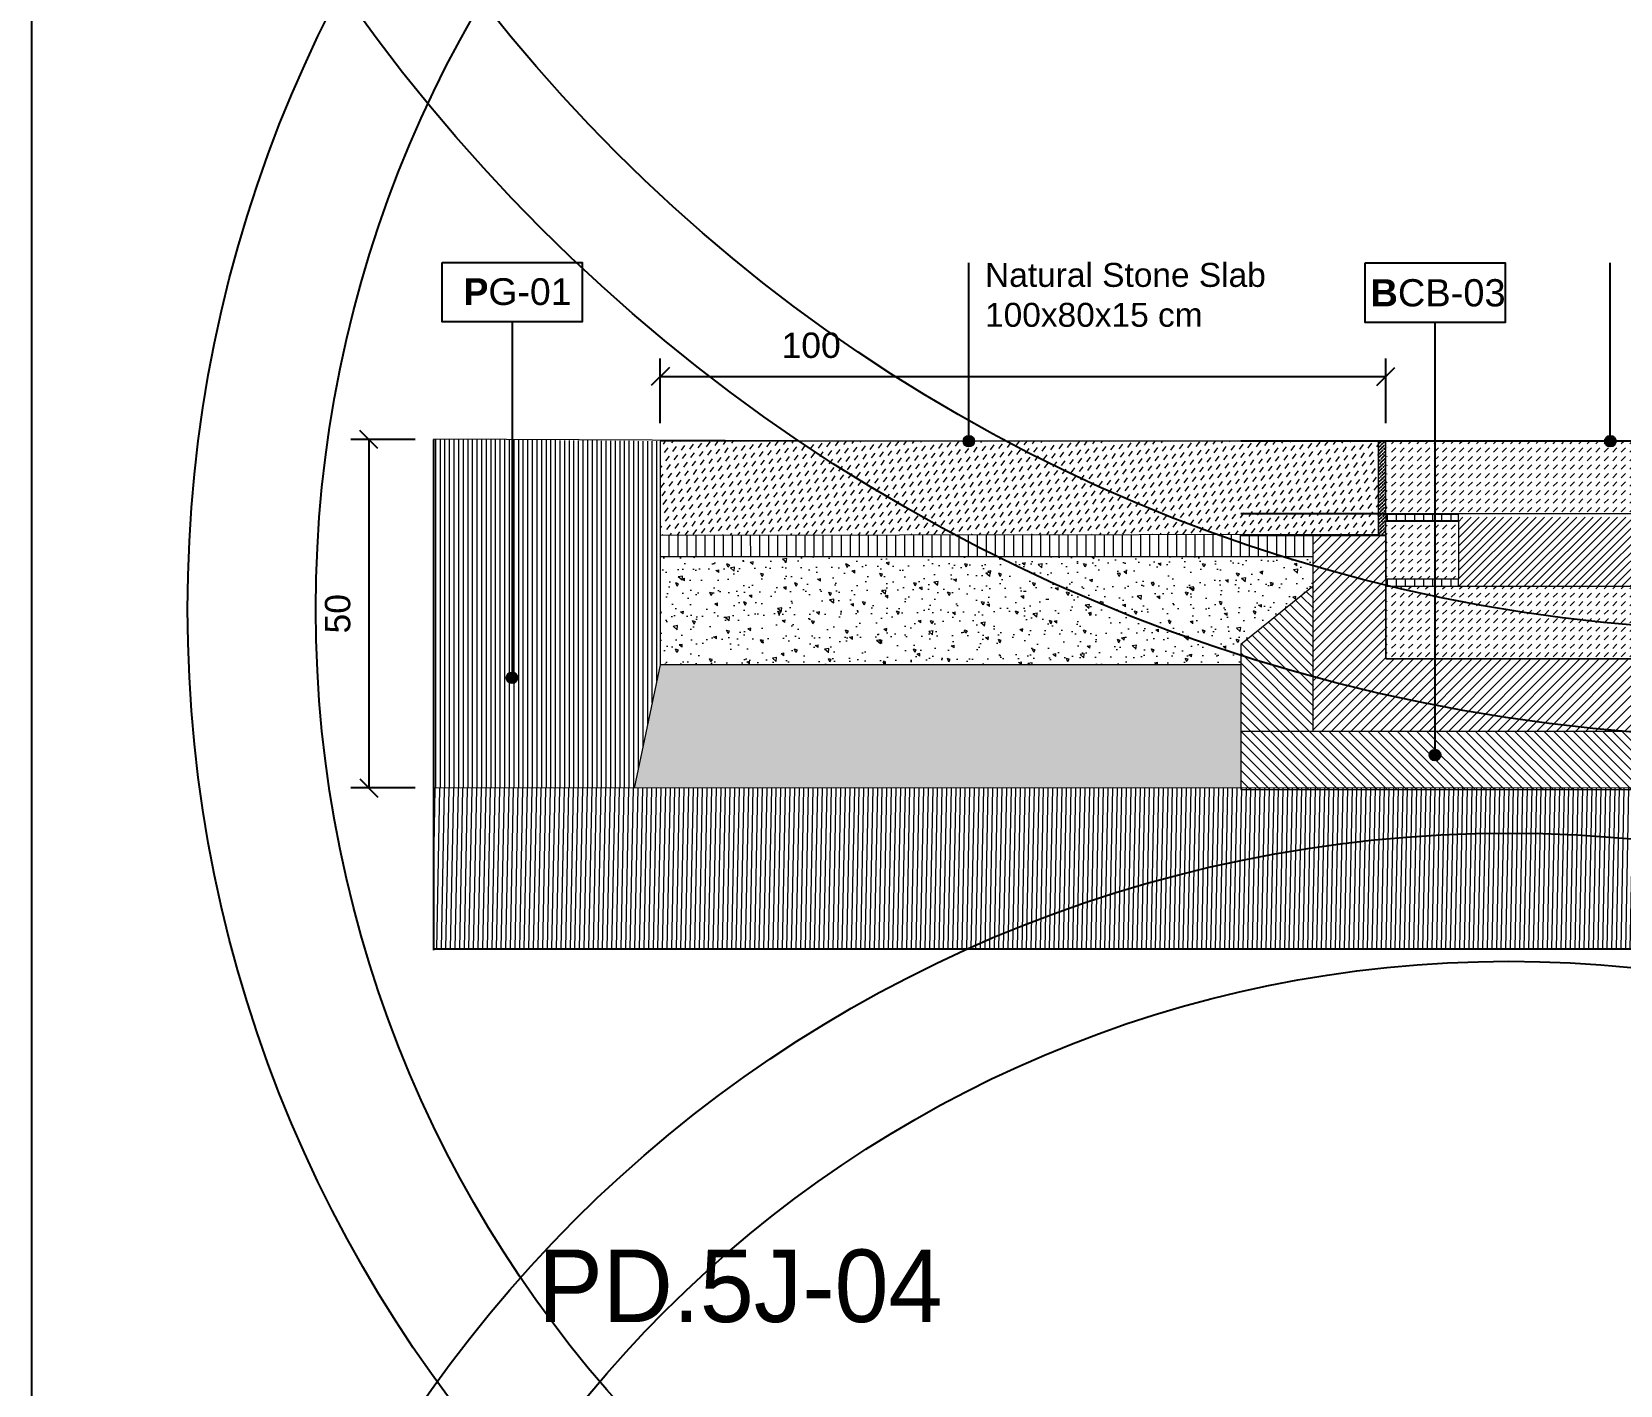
# Model space of a CAD drawing. Header units: metres. Extents: x -325 to 301, y -147 to 149.
# Drawn here: x 62.234 to 64.424, y 25.949 to 27.814 of the extents above; entities that cross this region are included whole.
import ezdxf

# ---------------------------------------------------------------- set-up
doc = ezdxf.new("R2010")
doc.units = ezdxf.units.M
doc.linetypes.add('HIDDEN', pattern=[0.375, 0.25, -0.125])
doc.layers.get('Defpoints').update_dxf_attribs({"lineweight": 13})
for name, color, linetype, plot in [('-aux', 50, 'Continuous', False), ('-AUX-QAD', 5, 'Continuous', False), ('02-L-AUX', 2, 'Continuous', False)]:
    doc.layers.add(name, color=color, linetype=linetype, plot=plot)
doc.layers.add('0-TX-1_25', color=7, linetype='Continuous', true_color=0x3f4f7f)
doc.layers.add('EIT_3 TR sorra', color=7, linetype='Continuous', true_color=0xd8ceb0)
for name, color, linetype in [('02-L-Waterfeatures 02', 152, 'Continuous'), ('1-SECCIÓ', 1, 'Continuous'), ('A-KEYPLAN_HATCH', 7, 'Continuous'), ('A_TEXT_2', 7, 'Continuous')]:
    doc.layers.add(name, color=color, linetype=linetype)
for name, color, linetype, lineweight, true_color in [('03-TR-Paviment_01_Compacted Ground', 7, 'Continuous', 5, 0xc5a967), ('03-TR-Paviment_08_Natural Stone Bleachers', 7, 'Continuous', 5, 0xafad9d), ('3-TR sorra granitica', 7, 'Continuous', 0, 0xf2dac9), ('3-TR tot_u', 7, 'Continuous', 5, 0x787878)]:
    doc.layers.add(name, color=color, linetype=linetype, lineweight=lineweight, true_color=true_color)
for name, color, linetype, lineweight in [('1-CM', 7, 'Continuous', 0), ('3-TR Formigó', 252, 'Continuous', 0), ('3-TR Seleccionat', 44, 'Continuous', 0), ('3-TR Tot-u', 37, 'Continuous', 0)]:
    doc.layers.add(name, color=color, linetype=linetype, lineweight=lineweight)
doc.styles.add('Arial_4', font='arial.ttf', dxfattribs={"height": 1.8})
doc.styles.get("Standard").update_dxf_attribs({"font": 'arial.ttf'})
doc.styles.add('x-llegenda materials$0$ENGRAVERS', font='TT0586M.TTF')
doc.dimstyles.new('ISO-25', dxfattribs={"dimtxt": 0.1, "dimasz": 0.1, "dimexe": 0.1, "dimexo": 0.1, "dimgap": 0.1, "dimtad": 1, "dimdec": 0, "dimlfac": 100, "dimzin": 9, "dimtxsty": 'Standard', "dimblk": 'OBLIQUE', "dimcen": 0.1, "dimadec": 0, "dimazin": 0, "dimtfac": 1, "dimtdec": 0, "dimtmove": 0, "dimatfit": 3, "dimldrblk": 'OBLIQUE', "dimfxl": 1, "dimarcsym": 0})
pattern_1 = [(45, (-73.578634, -79.457293), (0, 0.0117230435), [0.0082894435, -0.0082894435])]

# ---------------------------------------------------------------- blocks, each defined once
blk = doc.blocks.new('_Oblique')
at = {"color": 0, "lineweight": -2}
blk.add_line((-0.5, -0.5), (0.5, 0.5), dxfattribs=at)
blk = doc.blocks.new('*D1432')
at = {"layer": '0-TX-1_25', "color": 0, "lineweight": -2, "transparency": 16777216}
for p, q in [((62.763, 27.2523), (62.674, 27.2523)), ((62.699, 27.2523), (62.699, 26.7721)), ((62.763, 26.7721), (62.674, 26.7721))]:
    blk.add_line(p, q, dxfattribs=at)
at = {"layer": 'Defpoints', "color": 0, "transparency": 16777216}
for p in [(62.788, 27.2523), (62.699, 26.7721), (62.788, 26.7721)]:
    blk.add_point(p, dxfattribs=at)
at = {"layer": '0-TX-1_25', "color": 0, "lineweight": -2, "transparency": 16777216, "xscale": 0.025, "yscale": 0.025, "zscale": 0.025}
for p, rotation in [((62.699, 27.2523), 90), ((62.699, 26.7721), 270)]:
    blk.add_blockref('_Oblique', p, dxfattribs=dict(at, rotation=rotation))
at = {"layer": '0-TX-1_25', "color": 0, "transparency": 16777216, "insert": (62.6562, 27.0122), "char_height": 0.035, "attachment_point": 5, "rotation": 90}
blk.add_mtext('50', dxfattribs=at)
blk = doc.blocks.new('Channel 40cm In Situ + NatStone BRIDGE')
at = {"layer": '02-L-Waterfeatures 02', "lineweight": 9, "transparency": 33554687}
h = blk.add_hatch(dxfattribs=at)
h.set_pattern_fill('ANSI31', color=256, scale=0.0025)
h.set_pattern_definition([(45, (-74.468394, -31.504712), (-0.0056126601, 0.0056126601), [])])
h.paths.add_polyline_path([(0.3, 0.3752), (0.7, 0.3752), (0.7, 0.28), (0.3, 0.28)])
at = {"layer": '03-TR-Paviment_08_Natural Stone Bleachers'}
h = blk.add_hatch(dxfattribs=at)
h.set_pattern_fill('DASH', color=256, scale=0.002611, angle=45, style=0, double=1)
h.set_pattern_definition([(45, (-73.578634, -79.257293), (0, 0.0117230435), [0.0082894435, -0.0082894435])])
h.paths.add_polyline_path([(0.2021, 0.48), (0.2, 0.38), (0.8, 0.3804), (0.8, 0.4796)])
h = blk.add_hatch(dxfattribs=at)
h.set_pattern_fill('DASH', color=256, scale=0.002611, angle=45, style=0, double=1)
h.set_pattern_definition(pattern_1)
h.paths.add_polyline_path([(0.3, 0.3704), (0.2, 0.3704), (0.2, 0.29), (0.3, 0.29)])
h = blk.add_hatch(dxfattribs=at)
h.set_pattern_fill('DASH', color=256, scale=0.002611, angle=45, style=0, double=1)
h.set_pattern_definition(pattern_1)
h.paths.add_polyline_path([(0.7, 0.37), (0.7, 0.29), (0.8, 0.29), (0.8, 0.37)])
h = blk.add_hatch(dxfattribs=at)
h.set_pattern_fill('DASH', color=256, scale=0.002611, angle=45, style=0, double=1)
h.set_pattern_definition(pattern_1)
h.paths.add_polyline_path([(0.2021, 0.28), (0.2, 0.18), (0.8, 0.1804), (0.8, 0.2796)])
at = {"layer": '3-TR Formigó'}
h = blk.add_hatch(dxfattribs=at)
h.set_pattern_fill('ANSI31', color=256, scale=0.003, style=0)
h.set_pattern_definition([(45, (-1.72278, -0.467131), (-0.006735192, 0.006735192), [])])
h.paths.add_polyline_path([(0.9006, 0.3498), (0.8004, 0.3502), (0.7996, 0.18), (0.2003, 0.18), (0.2003, 0.35), (0.1004, 0.35), (0.1004, 0.08), (0.8994, 0.08)])
h = blk.add_hatch(dxfattribs=at)
h.set_pattern_fill('ANSI31', color=256, scale=0.003, angle=270, style=0)
h.set_pattern_definition([(315, (-73.578634, -79.457293), (0.0067351921, 0.0067351921), [])])
h.paths.add_polyline_path([(0, 0), (1, 0), (1, 0.2), (0.9, 0.28), (0.9, 0.08), (0.1004, 0.08), (0.1, 0.28), (0, 0.2)])
at = {"layer": '3-TR sorra granitica'}
h = blk.add_hatch(dxfattribs=at)
h.set_pattern_fill('LINE', color=256, scale=0.1, angle=54.368, style=0)
h.set_pattern_definition([(90.014497, (24.094533, 208.54516), (-0.0124999996, -3.1627e-06), [])])
h.paths.add_polyline_path([(0.3, 0.3804), (0.2, 0.3804), (0.2, 0.3704), (0.3, 0.3704)])
h = blk.add_hatch(dxfattribs=at)
h.set_pattern_fill('LINE', color=256, scale=0.1, angle=54.368, style=0)
h.set_pattern_definition([(90.014497, (24.594533, 208.544771), (-0.0124999996, -3.1627e-06), [])])
h.paths.add_polyline_path([(0.8, 0.38), (0.7, 0.38), (0.7, 0.37), (0.8, 0.37)])
h = blk.add_hatch(dxfattribs=at)
h.set_pattern_fill('LINE', color=256, scale=0.1, angle=54.368, style=0)
h.set_pattern_definition([(90.014497, (24.094533, 208.454771), (-0.0124999996, -3.1627e-06), [])])
h.paths.add_polyline_path([(0.3, 0.29), (0.2, 0.29), (0.2, 0.28), (0.3, 0.28)])
h = blk.add_hatch(dxfattribs=at)
h.set_pattern_fill('LINE', color=256, scale=0.1, angle=54.368, style=0)
h.set_pattern_definition([(90.014497, (24.594533, 208.454771), (-0.0124999996, -3.1627e-06), [])])
h.paths.add_polyline_path([(0.8, 0.29), (0.7, 0.29), (0.7, 0.28), (0.8, 0.28)])
at = {"layer": '02-L-AUX'}
for points in [[(0.7, 0.48), (0, 0.48)], [(0.7, 0.48), (1, 0.48)], [(0.2, 0.38), (0, 0.38)], [(0.2, 0.38), (0.3, 0.38)], [(0.7, 0.38), (1, 0.38)], [(0.2, 0.3704), (0.3, 0.3704)], [(0.2, 0.35), (0, 0.35)], [(0.8, 0.35), (1, 0.35)]]:
    blk.add_lwpolyline(points, dxfattribs=at)
at = {"layer": '1-CM'}
for points in [[(0.2, 0.38), (0.2, 0.48), (0.8, 0.48), (0.8, 0.38)], [(0.2, 0.3704), (0.3, 0.3704), (0.3, 0.38), (0.2, 0.38)], [(0.8, 0.37), (0.7, 0.37), (0.7, 0.38), (0.8, 0.38)], [(0.7, 0.29), (0.7, 0.37), (0.8, 0.37), (0.8, 0.29)], [(0.9, 0.08), (0.1, 0.08), (0.1, 0.35), (0.2, 0.35), (0.2, 0.18), (0.8, 0.18), (0.8, 0.35), (0.9, 0.35)], [(0.3, 0.29), (0.2, 0.29), (0.2, 0.28), (0.3, 0.28)], [(0.7, 0.29), (0.8, 0.29), (0.8, 0.28), (0.7, 0.28)], [(0.2, 0.28), (0.8, 0.28), (0.8, 0.18), (0.2, 0.18)]]:
    blk.add_lwpolyline(points, close=True, dxfattribs=at)
for points in [[(0.3, 0.3704), (0.3, 0.29), (0.2, 0.29), (0.2, 0.3704)], [(0.2, 0.3704), (0.3, 0.3704)], [(0.1, 0.28), (0, 0.2), (0, 0.08), (0, 0), (0.9, 0), (1, 0), (1, 0.08), (1, 0.2), (0.9, 0.28)]]:
    blk.add_lwpolyline(points, dxfattribs=at)
at = {"layer": '1-CM', "linetype": 'HIDDEN', "ltscale": 0.05}
for points in [[(0.1004, 0.08), (0.0004, 0.08)], [(0.9, 0.08), (1, 0.08)]]:
    blk.add_lwpolyline(points, dxfattribs=at)
blk = doc.blocks.new('hatch keyplan 2')
at = {"layer": 'A-KEYPLAN_HATCH'}
blk.add_lwpolyline([(0, 0.00548), (0.01287, 0.00548), (0.01287, 0), (0, 0)], close=True, dxfattribs=at)
blk = doc.blocks.new('hatch keyplan')
at = {"layer": 'A-KEYPLAN_HATCH'}
blk.add_blockref('hatch keyplan 2', (1.43058, 0.85215), dxfattribs=at)
blk = doc.blocks.new('PG01')
at = {"layer": 'A-KEYPLAN_HATCH'}
blk.add_blockref('hatch keyplan', (-1.42958, -0.85215), dxfattribs=at)
at = {"layer": 'A-KEYPLAN_HATCH', "insert": (0.00021, 0.00402), "char_height": 0.0024588, "attachment_point": 1, "line_spacing_factor": 0.938532, "style": 'Arial_4'}
blk.add_mtext_dynamic_manual_height_columns('\\pi0.00276;{\\fArial|b1|i0|c0|p34;P}G-01', width=0.0145619, gutter_width=0.015, heights=[0], dxfattribs=at)
blk = doc.blocks.new('POINT')
at = {"layer": '0-TX-1_25'}
h = blk.add_hatch(dxfattribs=at)
h.set_pattern_fill('ANGLE', color=256)
h.set_pattern_definition([(0, (-83.747, -12.726), (0, 6.985), [5.08, -1.905]), (90, (-83.747, -12.726), (-6.985, 4e-16), [5.08, -1.905])])
edge = h.paths.add_edge_path()
edge.add_arc((0, 0), 0.0075, 0, 360)
h = blk.add_hatch(color=256, dxfattribs=at)
h.dxf.hatch_style = 1
edge = h.paths.add_edge_path()
edge.add_arc((0, 0), 0.0075, 0, 360)
blk.add_circle((0, 0), 0.0075, dxfattribs=at)
blk = doc.blocks.new('B-CB03')
at = {"layer": 'A-KEYPLAN_HATCH'}
blk.add_blockref('hatch keyplan', (-1.43058, -0.85215), dxfattribs=at)
at = {"layer": 'A_TEXT_2', "insert": (-0.0008, 0.00398), "char_height": 0.0025, "attachment_point": 1}
blk.add_mtext_dynamic_manual_height_columns('\\pi0.00128;{\\fArial|b1|i0|c0|p34;B}CB-03', width=0.0145619, gutter_width=0.015, heights=[0], dxfattribs=at)
blk = doc.blocks.new('*D1558')
at = {"layer": '0-TX-1_25', "color": 0, "lineweight": -2, "transparency": 16777216}
for p, q in [((63.1007, 27.275), (63.1007, 27.3642)), ((64.1007, 27.275), (64.1007, 27.3642)), ((63.1007, 27.3392), (64.1007, 27.3392))]:
    blk.add_line(p, q, dxfattribs=at)
at = {"layer": 'Defpoints', "color": 0, "transparency": 16777216}
for p in [(64.1007, 27.3392), (63.1007, 27.25), (64.1007, 27.25)]:
    blk.add_point(p, dxfattribs=at)
at = {"layer": '0-TX-1_25', "color": 0, "lineweight": -2, "transparency": 16777216, "xscale": 0.025, "yscale": 0.025, "zscale": 0.025, "rotation": 180}
blk.add_blockref('_Oblique', (63.1007, 27.3392), dxfattribs=at)
at = {"layer": '0-TX-1_25', "color": 0, "lineweight": -2, "transparency": 16777216, "xscale": 0.025, "yscale": 0.025, "zscale": 0.025}
blk.add_blockref('_Oblique', (64.1007, 27.3392), dxfattribs=at)
at = {"layer": '0-TX-1_25', "color": 0, "transparency": 16777216, "insert": (63.3086, 27.382), "char_height": 0.035, "attachment_point": 5}
blk.add_mtext('100', dxfattribs=at)

msp = doc.modelspace()

# ---------------------------------------------------------------- hatches: boundary and pattern name
at = {"layer": '03-TR-Paviment_01_Compacted Ground'}
h = msp.add_hatch(dxfattribs=at)
h.set_pattern_fill('ANSI31', color=256, scale=0.002, angle=225, style=0)
h.set_pattern_definition([(270, (-137.5703104, -24.261014), (0.00635, -2e-18), [])])
h.paths.add_polyline_path([(62.788, 27.2527), (62.788, 26.7721), (63.0649, 26.772), (63.1007, 26.9417), (63.1007, 27.25)])
at = {"layer": '03-TR-Paviment_08_Natural Stone Bleachers'}
h = msp.add_hatch(dxfattribs=at)
h.set_pattern_fill('DASH', color=256, scale=0.002611, angle=233, style=0, double=1)
h.set_pattern_definition([(233, (-88.453488, -97.597446), (0.0016315323, -0.0116089556), [0.0082894435, -0.0082894435])])
h.paths.add_polyline_path([(63.1007, 27.25), (63.1007, 27.1204), (64.0907, 27.1219), (64.0907, 27.25)])
at = {"layer": '3-TR Seleccionat'}
h = msp.add_hatch(dxfattribs=at)
h.set_pattern_fill('ANSI31', color=256, scale=0.002, angle=223.8682, style=0)
h.set_pattern_definition([(268.8682194564, (428200.4689025, -659394.914439), (-0.00634876117834, 0.00012542527825), [])])
h.paths.add_polyline_path([(62.788, 26.7715), (62.788, 26.5504), (65.7884, 26.5504), (65.7884, 26.7721), (64.7006, 26.7721), (64.1805, 26.7721)])
at = {"layer": '3-TR sorra granitica'}
h = msp.add_hatch(dxfattribs=at)
h.set_pattern_fill('LINE', color=256, scale=0.1, angle=54.368, style=0)
h.set_pattern_definition([(90.014497, (87.247566, 235.280531), (-0.0124999996, -3.1627e-06), [])])
h.paths.add_polyline_path([(63.9999, 27.0919), (64, 27.1219), (63.1007, 27.1204), (63.1007, 27.0911)])
at = {"layer": '3-TR Tot-u'}
h = msp.add_hatch(dxfattribs=at)
h.set_pattern_fill('EARTH', color=256, scale=0.005, angle=-84.0741)
h.set_pattern_definition([(275.925852, (0.38127, -52.615367), (0.034858251, -0.028302426), [0.03175, -0.03175]), (275.925852, (0.39311, -52.614138), (0.034858251, -0.028302426), [0.03175, -0.03175]), (275.925852, (0.404954, -52.612908), (0.034858251, -0.028302426), [0.03175, -0.03175]), (5.925852, (0.40931, -52.616446), (0.028302426, 0.034858251), [0.03175, -0.03175]), (5.925852, (0.41054, -52.62829), (0.028302426, 0.034858251), [0.03175, -0.03175]), (5.925852, (0.41177, -52.64013), (0.028302426, 0.034858251), [0.03175, -0.03175])])
h.paths.add_polyline_path([(64.9007, 26.8497), (64.9007, 26.772), (65.7879, 26.7721), (65.7879, 26.9712), (64.9007, 26.9704)])
h.paths.add_polyline_path([(63.9007, 26.7719), (63.9011, 26.8519), (63.9008, 26.9418), (63.1007, 26.9416), (63.0649, 26.772)])
at = {"layer": '3-TR tot_u'}
h = msp.add_hatch(dxfattribs=at)
h.set_pattern_fill('AR-CONC', color=256, scale=0.00025, angle=92.9928)
h.set_pattern_definition([(142.992814, (0.38127, -52.645367), (0.001601339, 0.045692094), [0.0047625, -0.0523875]), (87.992814, (0.38127, -52.645367), (-0.047239044, -0.011292642), [0.00381, -0.041910146]), (193.44426, (0.3814, -52.64156), (-0.045637704, 0.034399452), [0.004047502, -0.044522561]), (139.177014, (0.368586, -52.64603), (0.00695794, 0.068226093), [0.00714375, -0.07858125]), (189.62837, (0.369166, -52.640344), (-0.064870924, 0.05604051), [0.006071256, -0.0667839]), (84.176966, (0.368586, -52.64603), (-0.064870924, 0.05604051), [0.00571499, -0.062864933]), (113.992814, (0.371425, -52.639523), (0.023552455, 0.039186736), [0.0047625, -0.0523875]), (58.992814, (0.371425, -52.639523), (-0.04679087, 0.013025288), [0.00381, -0.04191]), (164.44426, (0.373388, -52.636257), (-0.023238414, 0.052212023), [0.004047502, -0.044522484]), (130.492814, (0.381269, -52.645367), (-0.021150243, -0.000332572), [0, -0.041402, 0, -0.042545, 0, -0.04206875]), (100.492814, (0.381269, -52.645367), (-0.02588316, 0.015374507), [0, -0.024257, 0, -0.0404495, 0, -0.01603375]), (60.492814, (0.382008, -52.659508), (-0.000339588, 0.033926191), [0, -0.015875, 0, -0.04953, 0, -0.0657225]), (50.492814, (0.38234, -52.66585), (-0.0082814355, 0.036649903), [0, -0.0206375, 0, -0.032893, 0, -0.0466725])])
h.paths.add_polyline_path([(63.9007, 26.9415), (63.9007, 26.9719), (64.0007, 27.0519), (64.0007, 27.0911), (63.3909, 27.0903), (63.1007, 27.0903), (63.1007, 26.9417)])
at = {"layer": 'EIT_3 TR sorra'}
h = msp.add_hatch(dxfattribs=at)
h.set_pattern_fill('ANSI36', color=256, scale=0.001075, angle=-0.553, style=0, double=1)
h.set_pattern_definition([(44.4470425, (33.7032487, -42.9595333), (0.00187405051, 0.00661919275), [0.0085328125, -0.0017065625, 0, -0.0017065625])])
h.paths.add_polyline_path([(64.1007, 27.1219), (64.1007, 27.25), (64.0907, 27.25), (64.0907, 27.1219)])

# ---------------------------------------------------------------- linework, layer by layer
at = {"layer": '-aux'}
msp.add_lwpolyline([(62.2345, 3.4567), (62.2345, 133.4567)], dxfattribs=at)
at = {"layer": '-AUX-QAD'}
for centre, radius in [((64.6307, 29.2377), 2.3962), ((64.6307, 29.2377), 2.2491), ((64.2702, 27.0186), 1.8209), ((64.2702, 27.0186), 1.6443), ((64.2702, 24.8889), 1.8209), ((64.2702, 24.8889), 1.6443)]:
    msp.add_circle(centre, radius, dxfattribs=at)
at = {"layer": '0-TX-1_25'}
for points in [[(63.5259, 27.25), (63.5259, 27.4957)], [(64.41, 27.25), (64.41, 27.4957)], [(62.8964, 27.4143), (62.8964, 26.9239)], [(64.1688, 26.8169), (64.1688, 27.4136)]]:
    msp.add_lwpolyline(points, dxfattribs=at)
at = {"layer": '02-L-AUX'}
msp.add_lwpolyline([(62.788, 26.5504), (65.7878, 26.5504)], dxfattribs=at)
at = {"layer": '1-CM'}
for p, q in [((63.1007, 27.25), (63.1007, 27.1504)), ((64.0907, 27.25), (63.2907, 27.25)), ((64.0907, 27.1219), (64.0907, 27.25)), ((63.1007, 27.1204), (64.0907, 27.1219)), ((63.9007, 26.9417), (63.1007, 26.9417))]:
    msp.add_line(p, q, dxfattribs=at)
for points in [[(63.3909, 27.25), (62.788, 27.2527)], [(64.0907, 27.25), (63.1007, 27.25), (63.1007, 26.9417)], [(63.1007, 27.1504), (63.1007, 26.9717)], [(63.1007, 27.0911), (64.0007, 27.0911)], [(63.1007, 26.9417), (63.0649, 26.772)], [(65.7879, 26.7717), (62.788, 26.7721)], [(63.2236, 26.772), (62.788, 26.7721)]]:
    msp.add_lwpolyline(points, dxfattribs=at)
at = {"layer": '1-SECCIÓ'}
msp.add_line((62.788, 27.2523), (62.788, 26.5485), dxfattribs=at)
msp.add_line((62.788, 27.2523), (62.788, 26.5485), dxfattribs=at)

# ---------------------------------------------------------------- block references
at = {"layer": '0-TX-1_25', "xscale": 15, "yscale": 15, "zscale": 15}
msp.add_blockref('B-CB03', (64.0722, 27.4136), dxfattribs=at)
at = {"layer": '0-TX-1_25'}
for p in [(63.5259, 27.25), (64.41, 27.25), (62.8964, 26.9239), (64.1685, 26.8174)]:
    msp.add_blockref('POINT', p, dxfattribs=at)
at = {"layer": '1-CM'}
msp.add_blockref('Channel 40cm In Situ + NatStone BRIDGE', (63.9007, 26.77), dxfattribs=at)
at = {"layer": 'A-KEYPLAN_HATCH', "xscale": 14.99999999999007, "yscale": 14.99999999999007, "zscale": 14.99999999999007}
msp.add_blockref('PG01', (62.7849, 27.4143), dxfattribs=at)

# ---------------------------------------------------------------- texts
at = {"layer": '-aux', "insert": (62.9323, 26.136), "char_height": 0.1, "width": 19.210099, "attachment_point": 1, "style": 'x-llegenda materials$0$ENGRAVERS'}
msp.add_mtext('PD.5J-04', dxfattribs=at)
at = {"layer": '0-TX-1_25', "insert": (63.5483, 27.4957), "char_height": 0.033, "attachment_point": 1}
msp.add_mtext_dynamic_manual_height_columns('Natural Stone Slab 100x80x15 cm', width=0.514074, gutter_width=12.5, heights=[0], dxfattribs=at)

# ---------------------------------------------------------------- dimensions: what is measured, and where the dimension line sits
at = {"layer": '0-TX-1_25'}
dim = msp.add_linear_dim(base=(64.1007, 27.3392), p1=(63.1007, 27.25), p2=(64.1007, 27.25), dimstyle='ISO-25', override={"dimtxt": 0.035, "dimasz": 0.025, "dimexe": 0.025, "dimexo": 0.025, "dimgap": 0.025, "dimblk1": 'Oblique', "dimblk2": 'Oblique', "dimsah": 1, "dimfxl": 0.1, "dimfxlon": 1, "dimarcsym": 1}, dxfattribs=at)
dim.commit()
dim.dimension.update_dxf_attribs({"geometry": '*D1558', "text_midpoint": (63.3086, 27.3392), "dimtype": 160})
dim = msp.add_linear_dim(base=(62.699, 26.7721), p1=(62.788, 27.2523), p2=(62.788, 26.7721), angle=90, text='50', dimstyle='ISO-25', override={"dimtxt": 0.035, "dimasz": 0.025, "dimexe": 0.025, "dimexo": 0.025, "dimgap": 0.025, "dimblk1": 'Oblique', "dimblk2": 'Oblique', "dimsah": 1, "dimfxl": 0.1, "dimfxlon": 1, "dimarcsym": 1}, dxfattribs=at)
dim.commit()
dim.dimension.update_dxf_attribs({"geometry": '*D1432', "text_midpoint": (62.6562, 27.0122)})

doc.saveas('drawing.dxf')
